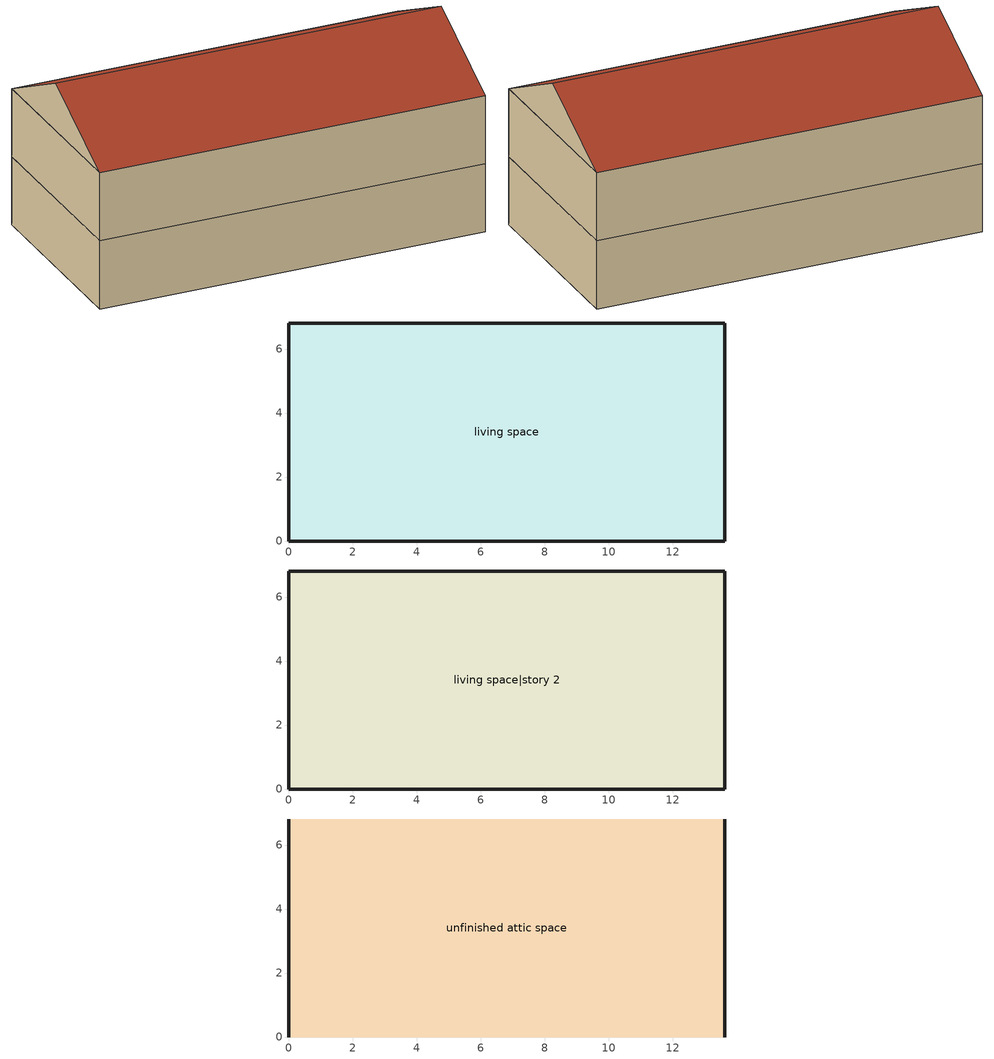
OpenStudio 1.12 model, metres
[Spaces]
living space
 floor ground: 0,0 0,6.82 13.63,6.82 13.63,0 z0
 wall outside: 0,6.82 0,0 13.63,0 13.63,6.82 0,6.82 z0:2.44
living space|story 2
 floor to living space: 0,0 0,6.82 13.63,6.82 13.63,0 z2.44
 wall outside: 0,6.82 0,0 13.63,0 13.63,6.82 0,6.82 z2.44:4.88
unfinished attic space
 floor to living space|story 2: 0,6.82 13.63,6.82 13.63,0 0,0 z4.88
 wall outside: 0,3.41,6.58 0,6.82,4.88 0,0,4.88; 13.63,3.41,6.58 13.63,0,4.88 13.63,6.82,4.88
 roof outside: 13.63,3.41,6.58 0,3.41,6.58 0,0,4.88 13.63,0,4.88; 0,3.41,6.58 13.63,3.41,6.58 13.63,6.82,4.88 0,6.82,4.88
[Building]
Building: Standards Number of Living Units=1
[Site]
Denver Intl Ap_CO_USA: Latitude {deg}=39.83; Longitude {deg}=-104.65; Time Zone {hr}=-7; Elevation {m}=1650
[ClimateZones]
Climate Zone Institution Name 2=Building America; Climate Zone Document Year 2=0; Climate Zone Value 2=Cold
[SizingPeriod:DesignDay] Barometric Pressure {Pa}=83011; Sky Clearness=0; Rain Indicator=0; Snow Indicator=0; Day of Month=21; Daylight Saving Time Indicator=0; Humidity Indicating Type=Wetbulb; Dry-Bulb Temperature Range Modifier Type=DefaultMultipliers
Name | Maximum Dry-Bulb Temperature {C} | Daily Dry-Bulb Temperature Range {deltaC} | Humidity Indicating Conditions at Maximum Dry-Bulb | Wind Speed {m/s} | Wind Direction {deg} | Month | Day Type | Solar Model Indicator | ASHRAE Taub | ASHRAE Taud
Denver Intl Ap Ann Clg 1% Condns DB=>MWB | 33.2 | 15.2 | 15.6 | 4.2 | 80 | 7 | SummerDesignDay | ASHRAETau | 0.424 | 2.012
Denver Intl Ap Ann Clg 1% Condns WB=>MDB | 27 | 15.2 | 17.6 | 4.2 | 80 | 7 | SummerDesignDay | ASHRAETau | 0.424 | 2.012
Denver Intl Ap Ann Htg 99% Condns DB | -14 | 0 | -14 | 3.3 | 160 | 12 | WinterDesignDay | ASHRAEClearSky
[Site:WaterMainsTemperature]
Calculation Method=Correlation; Annual Average Outdoor Air Temperature {C}=10.8753; Maximum Difference In Monthly Average Outdoor Air Temperatures {deltaC}=23.1524
[Site:GroundTemperature:BuildingSurface]
6.71221, 4.9416, 4.79814, 5.63626, 9.00496, 12.3608, 15.2732, 17.1228, 17.2883, 15.7979, 12.9685, 9.71588
[Site:GroundTemperature:Deep]
10.8753, 10.8753, 10.8753, 10.8753, 10.8753, 10.8753, 10.8753, 10.8753, 10.8753, 10.8753, 10.8753, 10.8753
[ThermalZone] Use Ideal Air Loads=No
Name | Thermostat
living zone | Living Zone Temperature SP
unfinished attic zone
[Sizing:Zone] Zone Cooling Design Supply Air Temperature Input Method=SupplyAirTemperature; Zone Cooling Design Supply Air Temperature {C}=14; Zone Cooling Design Supply Air Temperature Difference {deltaC}=11.11; Zone Heating Design Supply Air Temperature Input Method=SupplyAirTemperature; Zone Heating Design Supply Air Temperature {C}=40; Zone Heating Design Supply Air Temperature Difference {deltaC}=11.11; Zone Cooling Design Supply Air Humidity Ratio {kg-H2O/kg-air}=0.0085; Zone Heating Design Supply Air Humidity Ratio {kg-H2O/kg-air}=0.008; Cooling Design Air Flow Method=DesignDay; Heating Design Air Flow Method=DesignDay; Account for Dedicated Outdoor Air System=No; Dedicated Outdoor Air System Control Strategy=NeutralSupplyAir; Dedicated Outdoor Air Low Setpoint Temperature for Design {C}=autosize; Dedicated Outdoor Air High Setpoint Temperature for Design {C}=autosize
living zone; unfinished attic zone
[Zone equipment]
living zone: Indoor Unit_1
[Space]
Name | Thermal Zone
living space; living space|story 2 | living zone
unfinished attic space | unfinished attic zone
[ElectricEquipment]
unit=1|bed=3.0|bath=2.0|space=living space|story 2|space=unfinished attic space|space=living space: Electric Equipment Definition=unit=1|bed=3.0|bath=2.0|space={08e8f823-64f2-4fc5-a6ce-5f02dcfa6d94}|space={bb1895d1-0f78-4f8f-88e3-77895deeffaf}|space={f11a98ee-da46-4313-9441-1747c4795be8}; Schedule=empty_schedule
[Coil:Heating:DX:VariableRefrigerantFlow]
DX Heating Coil_1: Availability Schedule=residential heating season; Rated Total Heating Capacity {W}=autosize; Rated Air Flow Rate {m3/s}=autosize; Heating Capacity Ratio Modifier Function of Temperature Curve=ConstantCubic; Heating Capacity Modifier Function of Flow Fraction Curve=ConstantCubic
[Coil:Cooling:DX:VariableRefrigerantFlow]
DX Cooling Coil_1: Availability Schedule=residential cooling season; Rated Total Cooling Capacity {W}=autosize; Rated Sensible Heat Ratio=0.702573; Rated Air Flow Rate {m3/s}=autosize; Cooling Capacity Ratio Modifier Function of Temperature Curve=ConstantCubic; Cooling Capacity Modifier Curve Function of Flow Fraction=ConstantCubic
[AirConditioner:VariableRefrigerantFlow]
Mini Split Heat Pump_1: Availability Schedule=Always On Discrete; Rated Total Cooling Capacity {W}=autosize; Rated Cooling COP {W/W}=2.34548; Minimum Outdoor Temperature in Cooling Mode {C}=-6; Maximum Outdoor Temperature in Cooling Mode {C}=43; Cooling Capacity Ratio Modifier Function of Low Temperature Curve=Cool-Cap-fT10; Cooling Capacity Ratio Boundary Curve=Air Conditioner Variable Refrigerant Flow 1 VRFCoolCapFTBoundary; Cooling Capacity Ratio Modifier Function of High Temperature Curve=Air Conditioner Variable Refrigerant Flow 1 VRFCoolCapFTHi; Cooling Energy Input Ratio Modifier Function of Low Temperature Curve=Cool-EIR-fT10; Cooling Energy Input Ratio Boundary Curve=Air Conditioner Variable Refrigerant Flow 1 VRFCoolEIRFTBoundary; Cooling Energy Input Ratio Modifier Function of High Temperature Curve=Air Conditioner Variable Refrigerant Flow 1 VRFCoolEIRFTHi; Cooling Energy Input Ratio Modifier Function of Low Part-Load Ratio Curve=Cool-EIR-fPLR10; Cooling Energy Input Ratio Modifier Function of High Part-Load Ratio Curve=Air Conditioner Variable Refrigerant Flow 1 CoolingEIRHiPLR; Cooling Combination Ratio Correction Factor Curve=Air Conditioner Variable Refrigerant Flow 1 CoolingCombRatio; Cooling Part-Load Fraction Correlation Curve=Cool-PLF-fPLR10; Rated Total Heating Capacity {W}=autosize; Rated Total Heating Capacity Sizing Ratio {W/W}=1; Rated Heating COP {W/W}=2.49237; Minimum Outdoor Temperature in Heating Mode {C}=-15; Maximum Outdoor Temperature in Heating Mode {C}=25; Heating Capacity Ratio Modifier Function of Low Temperature Curve=HP_Heat-Cap-fT10; Heating Capacity Ratio Boundary Curve=Air Conditioner Variable Refrigerant Flow 1 VRFHeatCapFTBoundary; Heating Capacity Ratio Modifier Function of High Temperature Curve=Air Conditioner Variable Refrigerant Flow 1 VRFHeatCapFTHi; Heating Energy Input Ratio Modifier Function of Low Temperature Curve=HP_Heat-EIR-fT10; Heating Energy Input Ratio Boundary Curve=Air Conditioner Variable Refrigerant Flow 1 VRFHeatEIRFTBoundary; Heating Energy Input Ratio Modifier Function of High Temperature Curve=Air Conditioner Variable Refrigerant Flow 1 VRFHeatEIRFTHi; Heating Performance Curve Outdoor Temperature Type=DryBulbTemperature; Heating Energy Input Ratio Modifier Function of Low Part-Load Ratio Curve=HP_Heat-EIR-fPLR10; Heating Energy Input Ratio Modifier Function of High Part-Load Ratio Curve=Air Conditioner Variable Refrigerant Flow 1 HeatingEIRHiPLR; Heating Combination Ratio Correction Factor Curve=Air Conditioner Variable Refrigerant Flow 1 HeatingCombRatio; Heating Part-Load Fraction Correlation Curve=HP_Heat-PLF-fPLR10; Minimum Heat Pump Part-Load Ratio=1; Zone Name for Master Thermostat Location=living zone; Master Thermostat Priority Control Type=LoadPriority; Heat Pump Waste Heat Recovery=No; Equivalent Piping Length used for Piping Correction Factor in Cooling Mode {m}=30; Vertical Height used for Piping Correction Factor {m}=10; Piping Correction Factor for Length in Cooling Mode Curve=Air Conditioner Variable Refrigerant Flow 1 CoolingLengthCorrectionFactor; Piping Correction Factor for Height in Cooling Mode Coefficient=-0.000386; Equivalent Piping Length used for Piping Correction Factor in Heating Mode {m}=30; Piping Correction Factor for Height in Heating Mode Coefficient=0; Crankcase Heater Power per Compressor {W}=15; Number of Compressors=3; Ratio of Compressor Size to Total Compressor Capacity=0.33; Maximum Outdoor Dry-bulb Temperature for Crankcase Heater {C}=7; Defrost Strategy=ReverseCycle; Defrost Control=OnDemand; Defrost Energy Input Ratio Modifier Function of Temperature Curve=DefrostEIR; Defrost Time Period Fraction=0.058333; Resistive Defrost Heater Capacity {W}=1e-007; Maximum Outdoor Dry-bulb Temperature for Defrost Operation {C}=4.44444; Water Condenser Volume Flow Rate {m3/s}=autosize; Evaporative Condenser Effectiveness=0.9; Evaporative Condenser Air Flow Rate {m3/s}=autosize; Evaporative Condenser Pump Rated Power Consumption {W}=autosize; Basin Heater Capacity {W/K}=0; Basin Heater Setpoint Temperature {C}=2; Fuel Type=Electricity; Minimum Outdoor Temperature in Heat Recovery Mode {C}=0; Maximum Outdoor Temperature in Heat Recovery Mode {C}=20; Initial Heat Recovery Cooling Capacity Fraction=0.5; Heat Recovery Cooling Capacity Time Constant {hr}=0.083; Initial Heat Recovery Cooling Energy Fraction=1; Heat Recovery Cooling Energy Time Constant {hr}=0; Initial Heat Recovery Heating Capacity Fraction=0.5; Heat Recovery Heating Capacity Time Constant {hr}=0.083; Initial Heat Recovery Heating Energy Fraction=0.5; Heat Recovery Heating Energy Time Constant {hr}=0
[Fan:OnOff]
Supply Fan_1: Availability Schedule=SupplyFanAvailability; Fan Efficiency=0.167946; Pressure Rise {Pa}=24.91; Maximum Flow Rate {m3/s}=autosize; Motor Efficiency=1; Motor In Airstream Fraction=1; Fan Power Ratio Function of Speed Ratio Curve=Fan On Off Power Curve; Fan Efficiency Ratio Function of Speed Ratio Curve=Fan On Off Efficiency Curve
[ZoneHVAC:TerminalUnit:VariableRefrigerantFlow]
Indoor Unit_1: Terminal Unit Availability schedule=Always On Discrete; Supply Air Flow Rate During Cooling Operation {m3/s}=autosize; Supply Air Flow Rate When No Cooling is Needed {m3/s}=autosize; Supply Air Flow Rate During Heating Operation {m3/s}=autosize; Supply Air Flow Rate When No Heating is Needed {m3/s}=autosize; Outdoor Air Flow Rate During Cooling Operation {m3/s}=autosize; Outdoor Air Flow Rate During Heating Operation {m3/s}=autosize; Outdoor Air Flow Rate When No Cooling or Heating is Needed {m3/s}=autosize; Supply Air Fan Operating Mode Schedule=SupplyFanOperation; Supply Air Fan=Supply Fan_1; Cooling Coil=DX Cooling Coil_1; Heating Coil=DX Heating Coil_1; Zone Terminal Unit On Parasitic Electric Energy Use {W}=0; Zone Terminal Unit Off Parasitic Electric Energy Use {W}=0; Rated Total Heating Capacity Sizing Ratio {W/W}=1
[ThermostatSetpoint:DualSetpoint]
Living Zone Temperature SP: Heating Setpoint Temperature Schedule=residential heating setpoint 1; Cooling Setpoint Temperature Schedule=residential cooling setpoint 1
[Schedule:Ruleset]
Name | Default Day Schedule | Summer Design Day Schedule | Winter Design Day Schedule
empty_schedule | Schedule Day 1
residential heating season | Schedule Day 2 | residential heating season summer 1 | residential heating season winter 1
residential cooling season | Schedule Day 5 | residential cooling season summer 1 | residential cooling season winter 1
residential heating setpoint 1 | Schedule Day 6 | residential heating setpoint summer 3 | residential heating setpoint winter 3
residential cooling setpoint 1 | Schedule Day 7 | residential cooling setpoint summer 3 | residential cooling setpoint winter 3
[Schedule:Day]
Schedule Day 1; Schedule Day 2; Schedule Day 5; Schedule Day 6; Schedule Day 7: 24, 0, 0
residential heating season weekday1; residential heating season weekend1; residential heating season weekday2; residential heating season weekend2; residential heating season weekday3; residential heating season weekend3; residential heating season weekday4; residential heating season weekend4; residential heating season weekday5; residential heating season weekend5; residential heating season weekday6; residential heating season weekend6; residential heating season weekday10; residential heating season weekend10; residential heating season weekday11; residential heating season weekend11; residential heating season weekday12; residential heating season weekend12; residential heating season summer 1; residential heating season winter 1; residential cooling season weekday5; residential cooling season weekend5; residential cooling season weekday6; residential cooling season weekend6; residential cooling season weekday7; residential cooling season weekend7; residential cooling season weekday8; residential cooling season weekend8; residential cooling season weekday9; residential cooling season weekend9; residential cooling season weekday10; residential cooling season weekend10; residential cooling season summer 1: 1, 0, 1, 2, 0, 1, 3, 0, 1, 4, 0, 1, 5, 0, 1, 6, 0, 1, 7, 0, 1, 8, 0, 1, 9, 0, 1, 10, 0, 1, 11, 0, 1, 12, 0, 1, 13, 0, 1, 14, 0, 1, 15, 0, 1, 16, 0, 1, 17, 0, 1, 18, 0, 1, 19, 0, 1, 20, 0, 1, 21, 0, 1, 22, 0, 1, 23, 0, 1, 24, 0, 1
residential heating season weekday7; residential heating season weekend7; residential heating season weekday8; residential heating season weekend8; residential heating season weekday9; residential heating season weekend9; residential cooling season weekday1; residential cooling season weekend1; residential cooling season weekday2; residential cooling season weekend2; residential cooling season weekday3; residential cooling season weekend3; residential cooling season weekday4; residential cooling season weekend4; residential cooling season weekday11; residential cooling season weekend11; residential cooling season weekday12; residential cooling season weekend12; residential cooling season winter 1: 1, 0, 0, 2, 0, 0, 3, 0, 0, 4, 0, 0, 5, 0, 0, 6, 0, 0, 7, 0, 0, 8, 0, 0, 9, 0, 0, 10, 0, 0, 11, 0, 0, 12, 0, 0, 13, 0, 0, 14, 0, 0, 15, 0, 0, 16, 0, 0, 17, 0, 0, 18, 0, 0, 19, 0, 0, 20, 0, 0, 21, 0, 0, 22, 0, 0, 23, 0, 0, 24, 0, 0
residential heating setpoint weekday1 1; residential heating setpoint weekend1 1; residential heating setpoint weekday2 1; residential heating setpoint weekend2 1; residential heating setpoint weekday3 1; residential heating setpoint weekend3 1; residential heating setpoint weekday4 1; residential heating setpoint weekend4 1; residential heating setpoint weekday5 1; residential heating setpoint weekend5 1; residential heating setpoint weekday6 1; residential heating setpoint weekend6 1; residential heating setpoint weekday10 1; residential heating setpoint weekend10 1; residential heating setpoint weekday11 1; residential heating setpoint weekend11 1; residential heating setpoint weekday12 1; residential heating setpoint weekend12 1; residential heating setpoint summer 3; residential heating setpoint winter 3: 1, 0, 21.6667, 2, 0, 21.6667, 3, 0, 21.6667, 4, 0, 21.6667, 5, 0, 21.6667, 6, 0, 21.6667, 7, 0, 21.6667, 8, 0, 21.6667, 9, 0, 21.6667, 10, 0, 21.6667, 11, 0, 21.6667, 12, 0, 21.6667, 13, 0, 21.6667, 14, 0, 21.6667, 15, 0, 21.6667, 16, 0, 21.6667, 17, 0, 21.6667, 18, 0, 21.6667, 19, 0, 21.6667, 20, 0, 21.6667, 21, 0, 21.6667, 22, 0, 21.6667, 23, 0, 21.6667, 24, 0, 21.6667
residential heating setpoint weekday7 1; residential heating setpoint weekend7 1; residential heating setpoint weekday8 1; residential heating setpoint weekend8 1; residential heating setpoint weekday9 1; residential heating setpoint weekend9 1: 1, 0, -10000, 2, 0, -10000, 3, 0, -10000, 4, 0, -10000, 5, 0, -10000, 6, 0, -10000, 7, 0, -10000, 8, 0, -10000, 9, 0, -10000, 10, 0, -10000, 11, 0, -10000, 12, 0, -10000, 13, 0, -10000, 14, 0, -10000, 15, 0, -10000, 16, 0, -10000, 17, 0, -10000, 18, 0, -10000, 19, 0, -10000, 20, 0, -10000, 21, 0, -10000, 22, 0, -10000, 23, 0, -10000, 24, 0, -10000
residential cooling setpoint weekday1 1; residential cooling setpoint weekend1 1; residential cooling setpoint weekday2 1; residential cooling setpoint weekend2 1; residential cooling setpoint weekday3 1; residential cooling setpoint weekend3 1; residential cooling setpoint weekday4 1; residential cooling setpoint weekend4 1; residential cooling setpoint weekday11 1; residential cooling setpoint weekend11 1; residential cooling setpoint weekday12 1; residential cooling setpoint weekend12 1; residential cooling setpoint winter 3: 1, 0, 10000, 2, 0, 10000, 3, 0, 10000, 4, 0, 10000, 5, 0, 10000, 6, 0, 10000, 7, 0, 10000, 8, 0, 10000, 9, 0, 10000, 10, 0, 10000, 11, 0, 10000, 12, 0, 10000, 13, 0, 10000, 14, 0, 10000, 15, 0, 10000, 16, 0, 10000, 17, 0, 10000, 18, 0, 10000, 19, 0, 10000, 20, 0, 10000, 21, 0, 10000, 22, 0, 10000, 23, 0, 10000, 24, 0, 10000
residential cooling setpoint weekday5 1; residential cooling setpoint weekend5 1; residential cooling setpoint weekday6 1; residential cooling setpoint weekend6 1; residential cooling setpoint weekday7 1; residential cooling setpoint weekend7 1; residential cooling setpoint weekday8 1; residential cooling setpoint weekend8 1; residential cooling setpoint weekday9 1; residential cooling setpoint weekend9 1; residential cooling setpoint weekday10 1; residential cooling setpoint weekend10 1; residential cooling setpoint summer 3: 1, 0, 24.4444, 2, 0, 24.4444, 3, 0, 24.4444, 4, 0, 24.4444, 5, 0, 24.4444, 6, 0, 24.4444, 7, 0, 24.4444, 8, 0, 24.4444, 9, 0, 24.4444, 10, 0, 24.4444, 11, 0, 24.4444, 12, 0, 24.4444, 13, 0, 24.4444, 14, 0, 24.4444, 15, 0, 24.4444, 16, 0, 24.4444, 17, 0, 24.4444, 18, 0, 24.4444, 19, 0, 24.4444, 20, 0, 24.4444, 21, 0, 24.4444, 22, 0, 24.4444, 23, 0, 24.4444, 24, 0, 24.4444
[Curve:Cubic]
Name | Coefficient1 Constant | Coefficient2 x | Coefficient3 x**2 | Coefficient4 x**3 | Minimum Value of x | Maximum Value of x
ConstantCubic | 1 | 0 | 0 | 0 | -100 | 100
Air Conditioner Variable Refrigerant Flow 1 VRFCoolCapFTBoundary | 25.73 | -0.0315004 | -0.014166 | 0 | 11 | 30
Air Conditioner Variable Refrigerant Flow 1 VRFCoolEIRFTBoundary | 25.7347 | -0.0315004 | -0.014166 | 0 | 15 | 24
Air Conditioner Variable Refrigerant Flow 1 CoolingEIRHiPLR; Air Conditioner Variable Refrigerant Flow 1 HeatingEIRHiPLR | 1 | 0 | 0 | 0 | 1 | 1.5
Air Conditioner Variable Refrigerant Flow 1 CoolingCombRatio | 0.576593 | 0.634941 | -0.307609 | 0.0960753 | 1 | 1.5
Air Conditioner Variable Refrigerant Flow 1 VRFHeatCapFTBoundary; Air Conditioner Variable Refrigerant Flow 1 VRFHeatEIRFTBoundary | 58.577 | -3.0255 | 0.0193 | 0 | 15 | 23.9
Air Conditioner Variable Refrigerant Flow 1 HeatingCombRatio | 0.76672 | 0.26173 | -0.015911 | -0.0125388 | 1 | 1.5
Fan On Off Efficiency Curve | 1 | 0 | 0 | 0 | 0 | 1
[Schedule:Constant]
Name | Value
Always On Discrete; SupplyFanAvailability | 1
SupplyFanOperation | 0
[Curve:Biquadratic]
Name | Coefficient1 Constant | Coefficient2 x | Coefficient3 x**2 | Coefficient4 y | Coefficient5 y**2 | Coefficient6 x*y | Minimum Value of x | Maximum Value of x | Minimum Value of y | Maximum Value of y
Air Conditioner Variable Refrigerant Flow 1 VRFCoolCapFTHi | 0.686736 | 0.0207631 | 0.0005447 | -0.0016218 | -4.259e-07 | -0.0003392 | 15 | 24 | 16 | 43
Air Conditioner Variable Refrigerant Flow 1 VRFCoolEIRFTHi | -1.43951 | 0.161985 | -0.00349118 | 0.0269443 | 0.000134616 | -0.000671494 | 15 | 23.9 | 16.8 | 43.3
Air Conditioner Variable Refrigerant Flow 1 VRFHeatCapFTHi | 2.58599 | -0.0953227 | 0.000955329 | 0 | 0 | 0 | 21.1 | 27.2 | -9.44 | 15
Air Conditioner Variable Refrigerant Flow 1 VRFHeatEIRFTHi | 1.38857 | -0.0229771 | 0.000537274 | -0.0273937 | 0.000403043 | -5.9786e-05 | 21.1 | 27.2 | 0 | 1
Air Conditioner Variable Refrigerant Flow 1 CoolingLengthCorrectionFactor | 2.03882 | -0.00242606 | 3.5512e-06 | -1.68581 | 0.668703 | -4.5706e-05 | 7.62 | 182.88 | 0.8 | 1.5
Cool-Cap-fT10 | 1.00899 | 0.00651275 | 0 | 0.00391757 | -0.000222647 | 0 | 13.88 | 23.88 | 18.33 | 51.66
Cool-EIR-fT10 | 0.429214 | -0.00360484 | 4.57832e-05 | 0.0264909 | -0.000159212 | -0.000159063 | 13.88 | 23.88 | 18.33 | 51.66
HP_Heat-Cap-fT10 | 1.15271 | -0.0103867 | 0 | 0.0112638 | -0.00039255 | 0 | -100 | 100 | -100 | 100
HP_Heat-EIR-fT10 | 0.966475 | 0.00591495 | 0.000191202 | -0.0129657 | 4.22532e-05 | -0.000524003 | -100 | 100 | -100 | 100
DefrostEIR | 0.1528 | 0 | 0 | 0 | 0 | 0 | -100 | 100 | -100 | 100
[Curve:Quadratic]
Name | Coefficient1 Constant | Coefficient2 x | Coefficient3 x**2 | Minimum Value of x | Maximum Value of x | Input Unit Type for X | Output Unit Type | Minimum Curve Output | Maximum Curve Output
Cool-EIR-fPLR10 | 0.100755 | -0.131545 | 1.03092 | 1 | 1 | Dimensionless | Dimensionless
Cool-PLF-fPLR10 | 0.75 | 0.25 | 0 | 0 | 1 |  |  | 0.7 | 1
HP_Heat-EIR-fPLR10 | 1 | 0 | 0 | 0 | 2 |  |  | 0 | 2
HP_Heat-PLF-fPLR10 | -0.169542 | 1.16727 | 0 | 1 | 1 | Dimensionless | Dimensionless
[Curve:Exponent]
Fan On Off Power Curve: Coefficient1 Constant=1; Coefficient2 Constant=0; Coefficient3 Constant=0; Minimum Value of x=0; Maximum Value of x=1
[Schedule:Rule] Date Specification Type=DateRange; Start Day=1
Name | Schedule Ruleset | Rule Order | Day Schedule | Apply Sunday | Apply Monday | Apply Tuesday | Apply Wednesday | Apply Thursday | Apply Friday | Apply Saturday | Start Month | End Month | End Day
residential heating season weekday ruleset1 | residential heating season | 23 | residential heating season weekday1 | No | Yes | Yes | Yes | Yes | Yes | No | 1 | 1 | 31
residential heating season weekend ruleset1 | residential heating season | 22 | residential heating season weekend1 | Yes | No | No | No | No | No | Yes | 1 | 1 | 31
residential heating season weekday ruleset2 | residential heating season | 21 | residential heating season weekday2 | No | Yes | Yes | Yes | Yes | Yes | No | 2 | 2 | 28
residential heating season weekend ruleset2 | residential heating season | 20 | residential heating season weekend2 | Yes | No | No | No | No | No | Yes | 2 | 2 | 28
residential heating season weekday ruleset3 | residential heating season | 19 | residential heating season weekday3 | No | Yes | Yes | Yes | Yes | Yes | No | 3 | 3 | 31
residential heating season weekend ruleset3 | residential heating season | 18 | residential heating season weekend3 | Yes | No | No | No | No | No | Yes | 3 | 3 | 31
residential heating season weekday ruleset4 | residential heating season | 17 | residential heating season weekday4 | No | Yes | Yes | Yes | Yes | Yes | No | 4 | 4 | 30
residential heating season weekend ruleset4 | residential heating season | 16 | residential heating season weekend4 | Yes | No | No | No | No | No | Yes | 4 | 4 | 30
residential heating season weekday ruleset5 | residential heating season | 15 | residential heating season weekday5 | No | Yes | Yes | Yes | Yes | Yes | No | 5 | 5 | 31
residential heating season weekend ruleset5 | residential heating season | 14 | residential heating season weekend5 | Yes | No | No | No | No | No | Yes | 5 | 5 | 31
residential heating season weekday ruleset6 | residential heating season | 13 | residential heating season weekday6 | No | Yes | Yes | Yes | Yes | Yes | No | 6 | 6 | 30
residential heating season weekend ruleset6 | residential heating season | 12 | residential heating season weekend6 | Yes | No | No | No | No | No | Yes | 6 | 6 | 30
residential heating season weekday ruleset7 | residential heating season | 11 | residential heating season weekday7 | No | Yes | Yes | Yes | Yes | Yes | No | 7 | 7 | 31
residential heating season weekend ruleset7 | residential heating season | 10 | residential heating season weekend7 | Yes | No | No | No | No | No | Yes | 7 | 7 | 31
residential heating season weekday ruleset8 | residential heating season | 9 | residential heating season weekday8 | No | Yes | Yes | Yes | Yes | Yes | No | 8 | 8 | 31
residential heating season weekend ruleset8 | residential heating season | 8 | residential heating season weekend8 | Yes | No | No | No | No | No | Yes | 8 | 8 | 31
residential heating season weekday ruleset9 | residential heating season | 7 | residential heating season weekday9 | No | Yes | Yes | Yes | Yes | Yes | No | 9 | 9 | 30
residential heating season weekend ruleset9 | residential heating season | 6 | residential heating season weekend9 | Yes | No | No | No | No | No | Yes | 9 | 9 | 30
residential heating season weekday ruleset10 | residential heating season | 5 | residential heating season weekday10 | No | Yes | Yes | Yes | Yes | Yes | No | 10 | 10 | 31
residential heating season weekend ruleset10 | residential heating season | 4 | residential heating season weekend10 | Yes | No | No | No | No | No | Yes | 10 | 10 | 31
residential heating season weekday ruleset11 | residential heating season | 3 | residential heating season weekday11 | No | Yes | Yes | Yes | Yes | Yes | No | 11 | 11 | 30
residential heating season weekend ruleset11 | residential heating season | 2 | residential heating season weekend11 | Yes | No | No | No | No | No | Yes | 11 | 11 | 30
residential heating season weekday ruleset12 | residential heating season | 1 | residential heating season weekday12 | No | Yes | Yes | Yes | Yes | Yes | No | 12 | 12 | 31
residential heating season weekend ruleset12 | residential heating season | 0 | residential heating season weekend12 | Yes | No | No | No | No | No | Yes | 12 | 12 | 31
residential cooling season weekday ruleset1 | residential cooling season | 23 | residential cooling season weekday1 | No | Yes | Yes | Yes | Yes | Yes | No | 1 | 1 | 31
residential cooling season weekend ruleset1 | residential cooling season | 22 | residential cooling season weekend1 | Yes | No | No | No | No | No | Yes | 1 | 1 | 31
residential cooling season weekday ruleset2 | residential cooling season | 21 | residential cooling season weekday2 | No | Yes | Yes | Yes | Yes | Yes | No | 2 | 2 | 28
residential cooling season weekend ruleset2 | residential cooling season | 20 | residential cooling season weekend2 | Yes | No | No | No | No | No | Yes | 2 | 2 | 28
residential cooling season weekday ruleset3 | residential cooling season | 19 | residential cooling season weekday3 | No | Yes | Yes | Yes | Yes | Yes | No | 3 | 3 | 31
residential cooling season weekend ruleset3 | residential cooling season | 18 | residential cooling season weekend3 | Yes | No | No | No | No | No | Yes | 3 | 3 | 31
residential cooling season weekday ruleset4 | residential cooling season | 17 | residential cooling season weekday4 | No | Yes | Yes | Yes | Yes | Yes | No | 4 | 4 | 30
residential cooling season weekend ruleset4 | residential cooling season | 16 | residential cooling season weekend4 | Yes | No | No | No | No | No | Yes | 4 | 4 | 30
residential cooling season weekday ruleset5 | residential cooling season | 15 | residential cooling season weekday5 | No | Yes | Yes | Yes | Yes | Yes | No | 5 | 5 | 31
residential cooling season weekend ruleset5 | residential cooling season | 14 | residential cooling season weekend5 | Yes | No | No | No | No | No | Yes | 5 | 5 | 31
residential cooling season weekday ruleset6 | residential cooling season | 13 | residential cooling season weekday6 | No | Yes | Yes | Yes | Yes | Yes | No | 6 | 6 | 30
residential cooling season weekend ruleset6 | residential cooling season | 12 | residential cooling season weekend6 | Yes | No | No | No | No | No | Yes | 6 | 6 | 30
residential cooling season weekday ruleset7 | residential cooling season | 11 | residential cooling season weekday7 | No | Yes | Yes | Yes | Yes | Yes | No | 7 | 7 | 31
residential cooling season weekend ruleset7 | residential cooling season | 10 | residential cooling season weekend7 | Yes | No | No | No | No | No | Yes | 7 | 7 | 31
residential cooling season weekday ruleset8 | residential cooling season | 9 | residential cooling season weekday8 | No | Yes | Yes | Yes | Yes | Yes | No | 8 | 8 | 31
residential cooling season weekend ruleset8 | residential cooling season | 8 | residential cooling season weekend8 | Yes | No | No | No | No | No | Yes | 8 | 8 | 31
residential cooling season weekday ruleset9 | residential cooling season | 7 | residential cooling season weekday9 | No | Yes | Yes | Yes | Yes | Yes | No | 9 | 9 | 30
residential cooling season weekend ruleset9 | residential cooling season | 6 | residential cooling season weekend9 | Yes | No | No | No | No | No | Yes | 9 | 9 | 30
residential cooling season weekday ruleset10 | residential cooling season | 5 | residential cooling season weekday10 | No | Yes | Yes | Yes | Yes | Yes | No | 10 | 10 | 31
residential cooling season weekend ruleset10 | residential cooling season | 4 | residential cooling season weekend10 | Yes | No | No | No | No | No | Yes | 10 | 10 | 31
residential cooling season weekday ruleset11 | residential cooling season | 3 | residential cooling season weekday11 | No | Yes | Yes | Yes | Yes | Yes | No | 11 | 11 | 30
residential cooling season weekend ruleset11 | residential cooling season | 2 | residential cooling season weekend11 | Yes | No | No | No | No | No | Yes | 11 | 11 | 30
residential cooling season weekday ruleset12 | residential cooling season | 1 | residential cooling season weekday12 | No | Yes | Yes | Yes | Yes | Yes | No | 12 | 12 | 31
residential cooling season weekend ruleset12 | residential cooling season | 0 | residential cooling season weekend12 | Yes | No | No | No | No | No | Yes | 12 | 12 | 31
residential heating setpoint weekday ruleset1 1 | residential heating setpoint 1 | 23 | residential heating setpoint weekday1 1 | No | Yes | Yes | Yes | Yes | Yes | No | 1 | 1 | 31
residential heating setpoint weekend ruleset1 1 | residential heating setpoint 1 | 22 | residential heating setpoint weekend1 1 | Yes | No | No | No | No | No | Yes | 1 | 1 | 31
residential heating setpoint weekday ruleset2 1 | residential heating setpoint 1 | 21 | residential heating setpoint weekday2 1 | No | Yes | Yes | Yes | Yes | Yes | No | 2 | 2 | 28
residential heating setpoint weekend ruleset2 1 | residential heating setpoint 1 | 20 | residential heating setpoint weekend2 1 | Yes | No | No | No | No | No | Yes | 2 | 2 | 28
residential heating setpoint weekday ruleset3 1 | residential heating setpoint 1 | 19 | residential heating setpoint weekday3 1 | No | Yes | Yes | Yes | Yes | Yes | No | 3 | 3 | 31
residential heating setpoint weekend ruleset3 1 | residential heating setpoint 1 | 18 | residential heating setpoint weekend3 1 | Yes | No | No | No | No | No | Yes | 3 | 3 | 31
residential heating setpoint weekday ruleset4 1 | residential heating setpoint 1 | 17 | residential heating setpoint weekday4 1 | No | Yes | Yes | Yes | Yes | Yes | No | 4 | 4 | 30
residential heating setpoint weekend ruleset4 1 | residential heating setpoint 1 | 16 | residential heating setpoint weekend4 1 | Yes | No | No | No | No | No | Yes | 4 | 4 | 30
residential heating setpoint weekday ruleset5 1 | residential heating setpoint 1 | 15 | residential heating setpoint weekday5 1 | No | Yes | Yes | Yes | Yes | Yes | No | 5 | 5 | 31
residential heating setpoint weekend ruleset5 1 | residential heating setpoint 1 | 14 | residential heating setpoint weekend5 1 | Yes | No | No | No | No | No | Yes | 5 | 5 | 31
residential heating setpoint weekday ruleset6 1 | residential heating setpoint 1 | 13 | residential heating setpoint weekday6 1 | No | Yes | Yes | Yes | Yes | Yes | No | 6 | 6 | 30
residential heating setpoint weekend ruleset6 1 | residential heating setpoint 1 | 12 | residential heating setpoint weekend6 1 | Yes | No | No | No | No | No | Yes | 6 | 6 | 30
residential heating setpoint weekday ruleset7 1 | residential heating setpoint 1 | 11 | residential heating setpoint weekday7 1 | No | Yes | Yes | Yes | Yes | Yes | No | 7 | 7 | 31
residential heating setpoint weekend ruleset7 1 | residential heating setpoint 1 | 10 | residential heating setpoint weekend7 1 | Yes | No | No | No | No | No | Yes | 7 | 7 | 31
residential heating setpoint weekday ruleset8 1 | residential heating setpoint 1 | 9 | residential heating setpoint weekday8 1 | No | Yes | Yes | Yes | Yes | Yes | No | 8 | 8 | 31
residential heating setpoint weekend ruleset8 1 | residential heating setpoint 1 | 8 | residential heating setpoint weekend8 1 | Yes | No | No | No | No | No | Yes | 8 | 8 | 31
residential heating setpoint weekday ruleset9 1 | residential heating setpoint 1 | 7 | residential heating setpoint weekday9 1 | No | Yes | Yes | Yes | Yes | Yes | No | 9 | 9 | 30
residential heating setpoint weekend ruleset9 1 | residential heating setpoint 1 | 6 | residential heating setpoint weekend9 1 | Yes | No | No | No | No | No | Yes | 9 | 9 | 30
residential heating setpoint weekday ruleset10 1 | residential heating setpoint 1 | 5 | residential heating setpoint weekday10 1 | No | Yes | Yes | Yes | Yes | Yes | No | 10 | 10 | 31
residential heating setpoint weekend ruleset10 1 | residential heating setpoint 1 | 4 | residential heating setpoint weekend10 1 | Yes | No | No | No | No | No | Yes | 10 | 10 | 31
residential heating setpoint weekday ruleset11 1 | residential heating setpoint 1 | 3 | residential heating setpoint weekday11 1 | No | Yes | Yes | Yes | Yes | Yes | No | 11 | 11 | 30
residential heating setpoint weekend ruleset11 1 | residential heating setpoint 1 | 2 | residential heating setpoint weekend11 1 | Yes | No | No | No | No | No | Yes | 11 | 11 | 30
residential heating setpoint weekday ruleset12 1 | residential heating setpoint 1 | 1 | residential heating setpoint weekday12 1 | No | Yes | Yes | Yes | Yes | Yes | No | 12 | 12 | 31
residential heating setpoint weekend ruleset12 1 | residential heating setpoint 1 | 0 | residential heating setpoint weekend12 1 | Yes | No | No | No | No | No | Yes | 12 | 12 | 31
residential cooling setpoint weekday ruleset1 1 | residential cooling setpoint 1 | 23 | residential cooling setpoint weekday1 1 | No | Yes | Yes | Yes | Yes | Yes | No | 1 | 1 | 31
residential cooling setpoint weekend ruleset1 1 | residential cooling setpoint 1 | 22 | residential cooling setpoint weekend1 1 | Yes | No | No | No | No | No | Yes | 1 | 1 | 31
residential cooling setpoint weekday ruleset2 1 | residential cooling setpoint 1 | 21 | residential cooling setpoint weekday2 1 | No | Yes | Yes | Yes | Yes | Yes | No | 2 | 2 | 28
residential cooling setpoint weekend ruleset2 1 | residential cooling setpoint 1 | 20 | residential cooling setpoint weekend2 1 | Yes | No | No | No | No | No | Yes | 2 | 2 | 28
residential cooling setpoint weekday ruleset3 1 | residential cooling setpoint 1 | 19 | residential cooling setpoint weekday3 1 | No | Yes | Yes | Yes | Yes | Yes | No | 3 | 3 | 31
residential cooling setpoint weekend ruleset3 1 | residential cooling setpoint 1 | 18 | residential cooling setpoint weekend3 1 | Yes | No | No | No | No | No | Yes | 3 | 3 | 31
residential cooling setpoint weekday ruleset4 1 | residential cooling setpoint 1 | 17 | residential cooling setpoint weekday4 1 | No | Yes | Yes | Yes | Yes | Yes | No | 4 | 4 | 30
residential cooling setpoint weekend ruleset4 1 | residential cooling setpoint 1 | 16 | residential cooling setpoint weekend4 1 | Yes | No | No | No | No | No | Yes | 4 | 4 | 30
residential cooling setpoint weekday ruleset5 1 | residential cooling setpoint 1 | 15 | residential cooling setpoint weekday5 1 | No | Yes | Yes | Yes | Yes | Yes | No | 5 | 5 | 31
residential cooling setpoint weekend ruleset5 1 | residential cooling setpoint 1 | 14 | residential cooling setpoint weekend5 1 | Yes | No | No | No | No | No | Yes | 5 | 5 | 31
residential cooling setpoint weekday ruleset6 1 | residential cooling setpoint 1 | 13 | residential cooling setpoint weekday6 1 | No | Yes | Yes | Yes | Yes | Yes | No | 6 | 6 | 30
residential cooling setpoint weekend ruleset6 1 | residential cooling setpoint 1 | 12 | residential cooling setpoint weekend6 1 | Yes | No | No | No | No | No | Yes | 6 | 6 | 30
residential cooling setpoint weekday ruleset7 1 | residential cooling setpoint 1 | 11 | residential cooling setpoint weekday7 1 | No | Yes | Yes | Yes | Yes | Yes | No | 7 | 7 | 31
residential cooling setpoint weekend ruleset7 1 | residential cooling setpoint 1 | 10 | residential cooling setpoint weekend7 1 | Yes | No | No | No | No | No | Yes | 7 | 7 | 31
residential cooling setpoint weekday ruleset8 1 | residential cooling setpoint 1 | 9 | residential cooling setpoint weekday8 1 | No | Yes | Yes | Yes | Yes | Yes | No | 8 | 8 | 31
residential cooling setpoint weekend ruleset8 1 | residential cooling setpoint 1 | 8 | residential cooling setpoint weekend8 1 | Yes | No | No | No | No | No | Yes | 8 | 8 | 31
residential cooling setpoint weekday ruleset9 1 | residential cooling setpoint 1 | 7 | residential cooling setpoint weekday9 1 | No | Yes | Yes | Yes | Yes | Yes | No | 9 | 9 | 30
residential cooling setpoint weekend ruleset9 1 | residential cooling setpoint 1 | 6 | residential cooling setpoint weekend9 1 | Yes | No | No | No | No | No | Yes | 9 | 9 | 30
residential cooling setpoint weekday ruleset10 1 | residential cooling setpoint 1 | 5 | residential cooling setpoint weekday10 1 | No | Yes | Yes | Yes | Yes | Yes | No | 10 | 10 | 31
residential cooling setpoint weekend ruleset10 1 | residential cooling setpoint 1 | 4 | residential cooling setpoint weekend10 1 | Yes | No | No | No | No | No | Yes | 10 | 10 | 31
residential cooling setpoint weekday ruleset11 1 | residential cooling setpoint 1 | 3 | residential cooling setpoint weekday11 1 | No | Yes | Yes | Yes | Yes | Yes | No | 11 | 11 | 30
residential cooling setpoint weekend ruleset11 1 | residential cooling setpoint 1 | 2 | residential cooling setpoint weekend11 1 | Yes | No | No | No | No | No | Yes | 11 | 11 | 30
residential cooling setpoint weekday ruleset12 1 | residential cooling setpoint 1 | 1 | residential cooling setpoint weekday12 1 | No | Yes | Yes | Yes | Yes | Yes | No | 12 | 12 | 31
residential cooling setpoint weekend ruleset12 1 | residential cooling setpoint 1 | 0 | residential cooling setpoint weekend12 1 | Yes | No | No | No | No | No | Yes | 12 | 12 | 31
